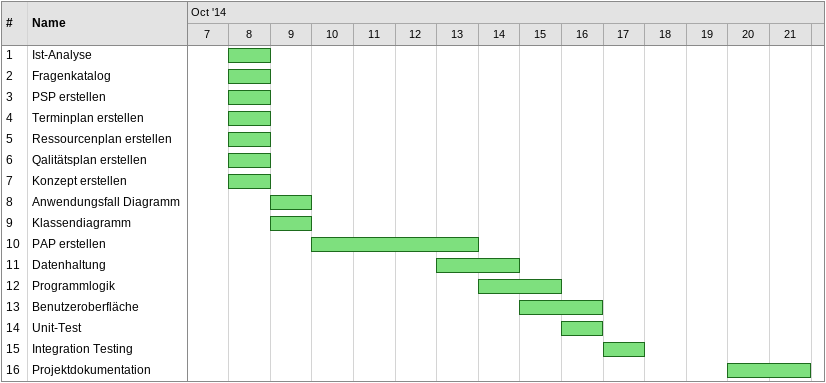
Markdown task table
| ID | Task | Start | Finish |
|---|---|---|---|
| 1 | Ist-Analyse | 2014-10-08 | 2014-10-08 |
| 2 | Fragenkatalog | 2014-10-08 | 2014-10-08 |
| 3 | PSP erstellen | 2014-10-08 | 2014-10-08 |
| 4 | Terminplan erstellen | 2014-10-08 | 2014-10-08 |
| 5 | Ressourcenplan erstellen | 2014-10-08 | 2014-10-08 |
| 6 | Qalitätsplan erstellen | 2014-10-08 | 2014-10-08 |
| 7 | Konzept erstellen | 2014-10-08 | 2014-10-08 |
| 8 | Anwendungsfall Diagramm | 2014-10-09 | 2014-10-09 |
| 9 | Klassendiagramm | 2014-10-09 | 2014-10-09 |
| 10 | PAP erstellen | 2014-10-10 | 2014-10-13 |
| 11 | Datenhaltung | 2014-10-13 | 2014-10-14 |
| 12 | Programmlogik | 2014-10-14 | 2014-10-15 |
| 13 | Benutzeroberfläche | 2014-10-15 | 2014-10-16 |
| 14 | Unit-Test | 2014-10-16 | 2014-10-16 |
| 15 | Integration Testing | 2014-10-17 | 2014-10-17 |
| 16 | Projektdokumentation | 2014-10-20 | 2014-10-21 |
